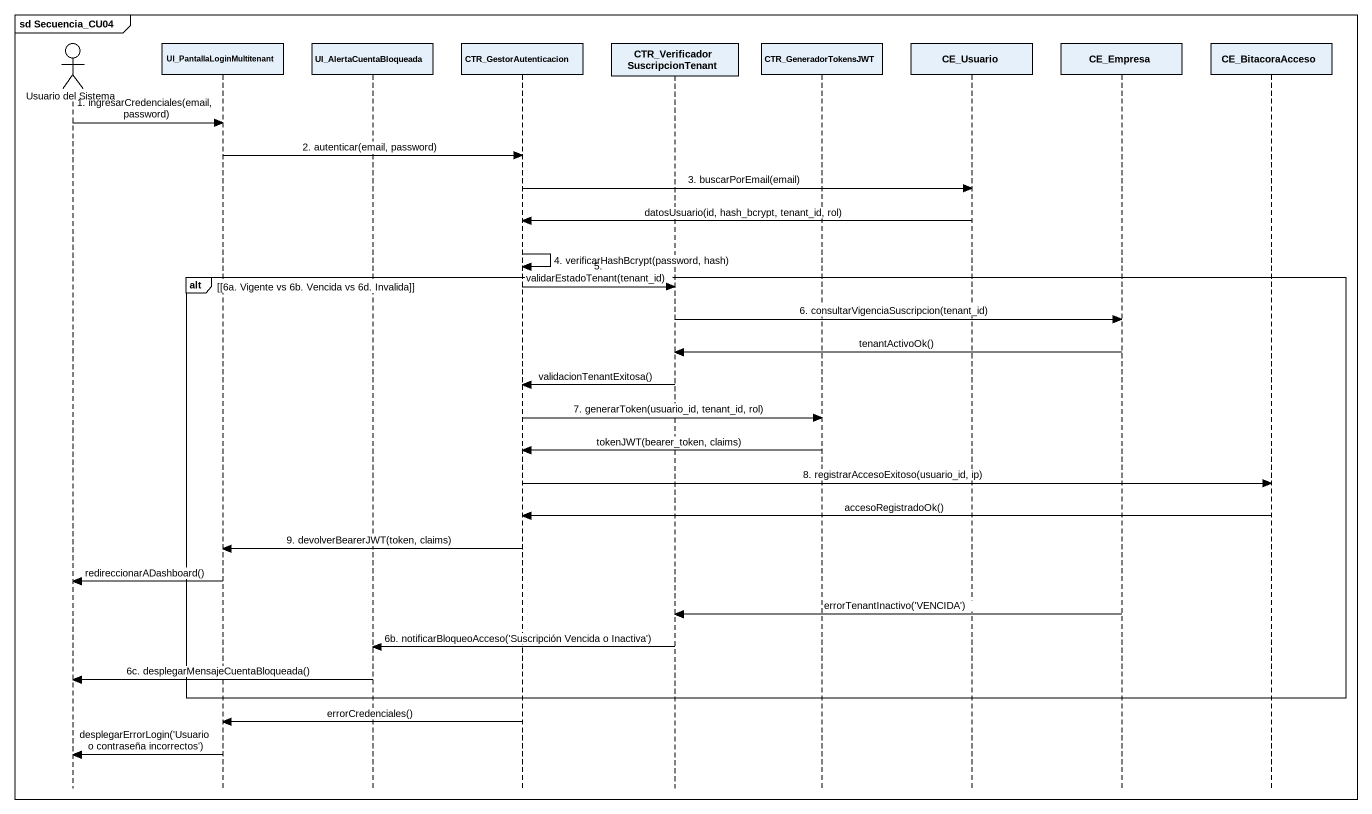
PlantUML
@startuml
mainframe sd Secuencia_CU04
hide footbox
actor "Usuario del Sistema" as Usuario_del_Sistema
participant UI_PantallaLoginMultitenant
participant UI_AlertaCuentaBloqueada
participant CTR_GestorAutenticacion
participant "CTR_VerificadorSuscripcionTenant" as CTR_VerificadorSuscripcionTe
participant CTR_GeneradorTokensJWT
participant CE_Usuario
participant CE_Empresa
participant CE_BitacoraAcceso

Usuario_del_Sistema -> UI_PantallaLoginMultitenant : 1. ingresarCredenciales(email, password)
UI_PantallaLoginMultitenant -> CTR_GestorAutenticacion : 2. autenticar(email, password)
CTR_GestorAutenticacion -> CE_Usuario : 3. buscarPorEmail(email)
CE_Usuario -> CTR_GestorAutenticacion : datosUsuario(id, hash_bcrypt, tenant_id, rol)
CTR_GestorAutenticacion -> CTR_GestorAutenticacion : 4. verificarHashBcrypt(password, hash)
alt [6a. Vigente vs 6b. Vencida vs 6d. Invalida]
  CTR_GestorAutenticacion -> CTR_VerificadorSuscripcionTe : 5. validarEstadoTenant(tenant_id)
  CTR_VerificadorSuscripcionTe -> CE_Empresa : 6. consultarVigenciaSuscripcion(tenant_id)
  CE_Empresa -> CTR_VerificadorSuscripcionTe : tenantActivoOk()
  CTR_VerificadorSuscripcionTe -> CTR_GestorAutenticacion : validacionTenantExitosa()
  CTR_GestorAutenticacion -> CTR_GeneradorTokensJWT : 7. generarToken(usuario_id, tenant_id, rol)
  CTR_GeneradorTokensJWT -> CTR_GestorAutenticacion : tokenJWT(bearer_token, claims)
  CTR_GestorAutenticacion -> CE_BitacoraAcceso : 8. registrarAccesoExitoso(usuario_id, ip)
  CE_BitacoraAcceso -> CTR_GestorAutenticacion : accesoRegistradoOk()
  CTR_GestorAutenticacion -> UI_PantallaLoginMultitenant : 9. devolverBearerJWT(token, claims)
  UI_PantallaLoginMultitenant -> Usuario_del_Sistema : redireccionarADashboard()
  CE_Empresa -> CTR_VerificadorSuscripcionTe : errorTenantInactivo('VENCIDA')
  CTR_VerificadorSuscripcionTe -> UI_AlertaCuentaBloqueada : 6b. notificarBloqueoAcceso('Suscripción Vencida o Inactiva')
  UI_AlertaCuentaBloqueada -> Usuario_del_Sistema : 6c. desplegarMensajeCuentaBloqueada()
end
CTR_GestorAutenticacion -> UI_PantallaLoginMultitenant : errorCredenciales()
UI_PantallaLoginMultitenant -> Usuario_del_Sistema : desplegarErrorLogin('Usuario o contraseña incorrectos')
@enduml
